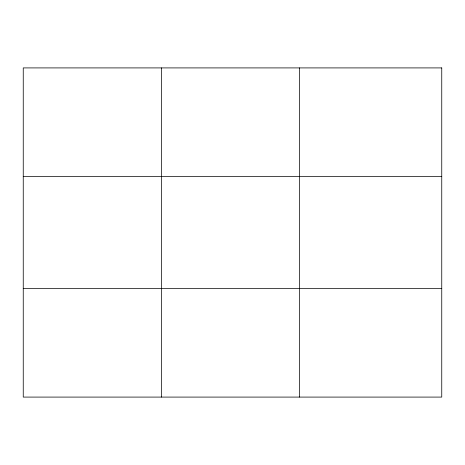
<?xml version="1.0" encoding="UTF-8"?>
<svg xmlns="http://www.w3.org/2000/svg" width="465" height="465" viewBox="0 0 465 465"><rect width="100%" height="100%" fill="white"/><g stroke="black" fill="none" stroke-linecap="round" stroke-linejoin="round"><path stroke-width="0.7" d="M161.355 67.913L161.355 397.087M299.46 67.913L299.46 397.087M23.25 176.543L441.75 176.543M23.25 288.457L441.75 288.457M441.75 67.913L441.75 397.087L23.25 397.087L23.25 67.913L441.75 67.913"/></g></svg>
